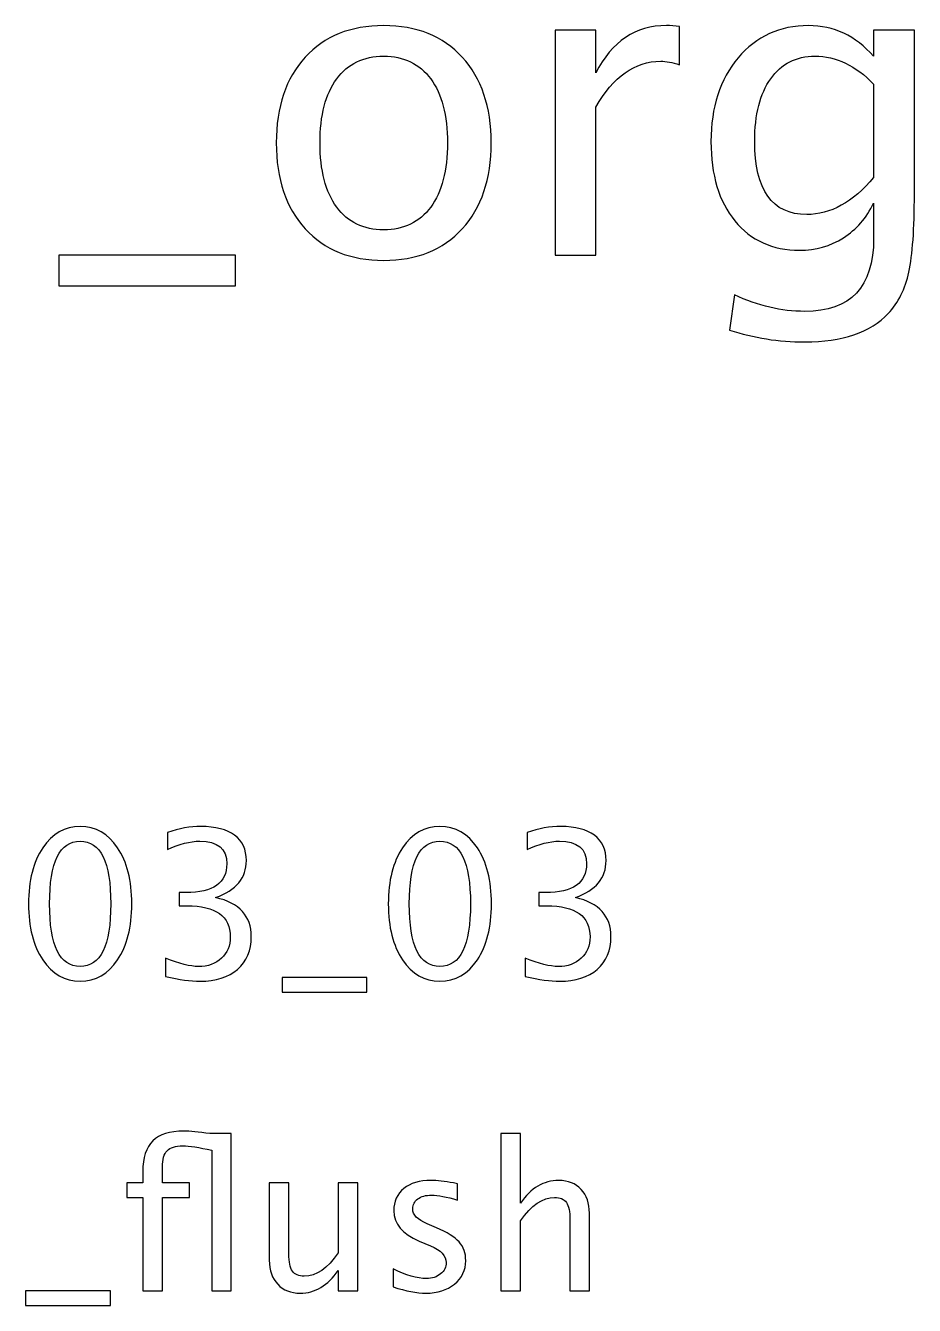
# Model space of a CAD drawing. Header units: centimetres. Extents: x -34.9 to 34.8, y -12.8 to 28.7.
# Drawn here: x -16.45 to -10.92, y 20.13 to 28.1 of the extents above; entities that cross this region are included whole.
import ezdxf

# ---------------------------------------------------------------- set-up
doc = ezdxf.new("R2010")
doc.units = ezdxf.units.CM
doc.header["$MEASUREMENT"] = 0
doc.layers.add('Layer 1', color=7, linetype='Continuous')

msp = doc.modelspace()

# ---------------------------------------------------------------- linework, layer by layer
at = {"layer": 'Layer 1'}
for points, knots in [([(-14.22263, 26.63869), (-14.42856, 26.63869), (-14.59172, 26.70439), (-14.71167, 26.8358), (-14.71167, 26.8358), (-14.83205, 26.96721), (-14.89203, 27.14581), (-14.89203, 27.37114), (-14.89203, 27.37114), (-14.89203, 27.59604), (-14.83205, 27.77419), (-14.71167, 27.90516), (-14.71167, 27.90516), (-14.59172, 28.03613), (-14.42856, 28.10183), (-14.22263, 28.10183), (-14.22263, 28.10183), (-14.0167, 28.10183), (-13.85354, 28.03613), (-13.73359, 27.90516), (-13.73359, 27.90516), (-13.61321, 27.77419), (-13.55324, 27.59604), (-13.55324, 27.37114), (-13.55324, 27.37114), (-13.55324, 27.14581), (-13.61321, 26.96721), (-13.73359, 26.8358), (-13.73359, 26.8358), (-13.85354, 26.70439), (-14.0167, 26.63869), (-14.22263, 26.63869)], [0, 0, 0, 0, 0.1111111, 0.1111111, 0.1111111, 0.1111111, 0.2222222, 0.2222222, 0.2222222, 0.2222222, 0.3333333, 0.3333333, 0.3333333, 0.3333333, 0.4444444, 0.4444444, 0.4444444, 0.4444444, 0.5555556, 0.5555556, 0.5555556, 0.5555556, 0.6666667, 0.6666667, 0.6666667, 0.6666667, 0.7777778, 0.7777778, 0.7777778, 0.7777778, 1, 1, 1, 1]), ([(-13.15548, 26.67044), (-13.15548, 26.67044), (-13.15548, 28.07273), (-13.15548, 28.07273), (-13.15548, 28.07273), (-13.15548, 28.07273), (-12.90148, 28.07273), (-12.90148, 28.07273), (-12.90148, 28.07273), (-12.90148, 28.07273), (-12.90148, 27.80771), (-12.90148, 27.80771), (-12.90148, 27.80771), (-12.8005, 28.00394), (-12.6541, 28.10183), (-12.46183, 28.10183), (-12.46183, 28.10183), (-12.43581, 28.10183), (-12.40847, 28.09963), (-12.38025, 28.09522), (-12.38025, 28.09522), (-12.38025, 28.09522), (-12.38025, 27.85754), (-12.38025, 27.85754), (-12.38025, 27.85754), (-12.42435, 27.87209), (-12.46315, 27.87958), (-12.49667, 27.87958), (-12.49667, 27.87958), (-12.65806, 27.87958), (-12.793, 27.78433), (-12.90148, 27.59339), (-12.90148, 27.59339), (-12.90148, 27.59339), (-12.90148, 26.67044), (-12.90148, 26.67044), (-12.90148, 26.67044), (-12.90148, 26.67044), (-13.15548, 26.67044), (-13.15548, 26.67044)], [0, 0, 0, 0, 0.0909091, 0.0909091, 0.0909091, 0.0909091, 0.1818182, 0.1818182, 0.1818182, 0.1818182, 0.2727273, 0.2727273, 0.2727273, 0.2727273, 0.3636364, 0.3636364, 0.3636364, 0.3636364, 0.4545455, 0.4545455, 0.4545455, 0.4545455, 0.5454545, 0.5454545, 0.5454545, 0.5454545, 0.6363636, 0.6363636, 0.6363636, 0.6363636, 0.7272727, 0.7272727, 0.7272727, 0.7272727, 0.8181818, 0.8181818, 0.8181818, 0.8181818, 1, 1, 1, 1]), ([(-12.0676, 26.20477), (-12.0676, 26.20477), (-12.03761, 26.42438), (-12.03761, 26.42438), (-12.03761, 26.42438), (-11.89033, 26.35559), (-11.74437, 26.32119), (-11.60017, 26.32119), (-11.60017, 26.32119), (-11.31398, 26.32119), (-11.17066, 26.47288), (-11.17066, 26.77583), (-11.17066, 26.77583), (-11.17066, 26.77583), (-11.17066, 26.99632), (-11.17066, 26.99632), (-11.17066, 26.99632), (-11.21476, 26.90327), (-11.27738, 26.83139), (-11.35896, 26.7798), (-11.35896, 26.7798), (-11.44054, 26.72821), (-11.53138, 26.70219), (-11.63148, 26.70219), (-11.63148, 26.70219), (-11.80125, 26.70219), (-11.93575, 26.76304), (-12.03497, 26.88475), (-12.03497, 26.88475), (-12.13419, 27.00646), (-12.18402, 27.17138), (-12.18402, 27.37952), (-12.18402, 27.37952), (-12.18402, 27.59251), (-12.12757, 27.76625), (-12.01468, 27.90075), (-12.01468, 27.90075), (-11.90135, 28.03481), (-11.75539, 28.10183), (-11.57592, 28.10183), (-11.57592, 28.10183), (-11.41893, 28.10183), (-11.28355, 28.03833), (-11.17066, 27.91089), (-11.17066, 27.91089), (-11.17066, 27.91089), (-11.17066, 28.07273), (-11.17066, 28.07273), (-11.17066, 28.07273), (-11.17066, 28.07273), (-10.91666, 28.07273), (-10.91666, 28.07273), (-10.91666, 28.07273), (-10.91666, 28.07273), (-10.91666, 27.0532), (-10.91666, 27.0532), (-10.91666, 27.0532), (-10.91666, 26.83404), (-10.92813, 26.67176), (-10.95106, 26.56637), (-10.95106, 26.56637), (-10.97355, 26.46098), (-11.01676, 26.37455), (-11.07938, 26.30752), (-11.07938, 26.30752), (-11.19051, 26.18978), (-11.36425, 26.13069), (-11.60017, 26.13069), (-11.60017, 26.13069), (-11.76201, 26.13069), (-11.91767, 26.15539), (-12.0676, 26.20477)], [0, 0, 0, 0, 0.0526316, 0.0526316, 0.0526316, 0.0526316, 0.1052632, 0.1052632, 0.1052632, 0.1052632, 0.1578947, 0.1578947, 0.1578947, 0.1578947, 0.2105263, 0.2105263, 0.2105263, 0.2105263, 0.2631579, 0.2631579, 0.2631579, 0.2631579, 0.3157895, 0.3157895, 0.3157895, 0.3157895, 0.3684211, 0.3684211, 0.3684211, 0.3684211, 0.4210526, 0.4210526, 0.4210526, 0.4210526, 0.4736842, 0.4736842, 0.4736842, 0.4736842, 0.5263158, 0.5263158, 0.5263158, 0.5263158, 0.5789474, 0.5789474, 0.5789474, 0.5789474, 0.6315789, 0.6315789, 0.6315789, 0.6315789, 0.6842105, 0.6842105, 0.6842105, 0.6842105, 0.7368421, 0.7368421, 0.7368421, 0.7368421, 0.7894737, 0.7894737, 0.7894737, 0.7894737, 0.8421053, 0.8421053, 0.8421053, 0.8421053, 0.8947368, 0.8947368, 0.8947368, 0.8947368, 1, 1, 1, 1]), ([(-14.22307, 26.82919), (-14.09739, 26.82919), (-13.9995, 26.87637), (-13.92983, 26.97118), (-13.92983, 26.97118), (-13.86059, 27.06555), (-13.82576, 27.19917), (-13.82576, 27.37114), (-13.82576, 27.37114), (-13.82576, 27.54268), (-13.86059, 27.67586), (-13.92983, 27.77022), (-13.92983, 27.77022), (-13.9995, 27.86415), (-14.09739, 27.91133), (-14.22307, 27.91133), (-14.22307, 27.91133), (-14.34919, 27.91133), (-14.44708, 27.86415), (-14.51588, 27.77022), (-14.51588, 27.77022), (-14.58511, 27.67586), (-14.6195, 27.54268), (-14.6195, 27.37114), (-14.6195, 27.37114), (-14.6195, 27.19917), (-14.58511, 27.06555), (-14.51588, 26.97118), (-14.51588, 26.97118), (-14.44708, 26.87637), (-14.34919, 26.82919), (-14.22307, 26.82919)], [0, 0, 0, 0, 0.1111111, 0.1111111, 0.1111111, 0.1111111, 0.2222222, 0.2222222, 0.2222222, 0.2222222, 0.3333333, 0.3333333, 0.3333333, 0.3333333, 0.4444444, 0.4444444, 0.4444444, 0.4444444, 0.5555556, 0.5555556, 0.5555556, 0.5555556, 0.6666667, 0.6666667, 0.6666667, 0.6666667, 0.7777778, 0.7777778, 0.7777778, 0.7777778, 1, 1, 1, 1]), ([(-11.17066, 27.15551), (-11.17066, 27.15551), (-11.17066, 27.73715), (-11.17066, 27.73715), (-11.17066, 27.73715), (-11.28267, 27.85313), (-11.40482, 27.91133), (-11.53667, 27.91133), (-11.53667, 27.91133), (-11.65397, 27.91133), (-11.74569, 27.86459), (-11.81184, 27.77066), (-11.81184, 27.77066), (-11.87842, 27.67718), (-11.91149, 27.54709), (-11.91149, 27.38129), (-11.91149, 27.38129), (-11.91149, 27.07657), (-11.80346, 26.92444), (-11.58694, 26.92444), (-11.58694, 26.92444), (-11.43966, 26.92444), (-11.30075, 27.00161), (-11.17066, 27.15551)], [0, 0, 0, 0, 0.1428571, 0.1428571, 0.1428571, 0.1428571, 0.2857143, 0.2857143, 0.2857143, 0.2857143, 0.4285714, 0.4285714, 0.4285714, 0.4285714, 0.5714286, 0.5714286, 0.5714286, 0.5714286, 0.7142857, 0.7142857, 0.7142857, 0.7142857, 1, 1, 1, 1]), ([(-16.24669, 26.47994), (-16.24669, 26.47994), (-16.24669, 26.67044), (-16.24669, 26.67044), (-16.24669, 26.67044), (-16.24669, 26.67044), (-15.14602, 26.67044), (-15.14602, 26.67044), (-15.14602, 26.67044), (-15.14602, 26.67044), (-15.14602, 26.47994), (-15.14602, 26.47994), (-15.14602, 26.47994), (-15.14602, 26.47994), (-16.24669, 26.47994), (-16.24669, 26.47994)], [0, 0, 0, 0, 0.2, 0.2, 0.2, 0.2, 0.4, 0.4, 0.4, 0.4, 0.6, 0.6, 0.6, 0.6, 1, 1, 1, 1]), ([(-16.1139, 22.14758), (-16.21021, 22.14758), (-16.28789, 22.19182), (-16.34673, 22.28008), (-16.34673, 22.28008), (-16.40579, 22.36835), (-16.43521, 22.48477), (-16.43521, 22.62955), (-16.43521, 22.62955), (-16.43521, 22.77433), (-16.40579, 22.89074), (-16.34673, 22.97901), (-16.34673, 22.97901), (-16.28789, 23.06727), (-16.21021, 23.11151), (-16.1139, 23.11151), (-16.1139, 23.11151), (-16.01717, 23.11151), (-15.93949, 23.06748), (-15.88064, 22.97943), (-15.88064, 22.97943), (-15.82201, 22.89138), (-15.79259, 22.77475), (-15.79259, 22.62955), (-15.79259, 22.62955), (-15.79259, 22.48477), (-15.82201, 22.36835), (-15.88064, 22.28008), (-15.88064, 22.28008), (-15.93949, 22.19182), (-16.01717, 22.14758), (-16.1139, 22.14758)], [0, 0, 0, 0, 0.1111111, 0.1111111, 0.1111111, 0.1111111, 0.2222222, 0.2222222, 0.2222222, 0.2222222, 0.3333333, 0.3333333, 0.3333333, 0.3333333, 0.4444444, 0.4444444, 0.4444444, 0.4444444, 0.5555556, 0.5555556, 0.5555556, 0.5555556, 0.6666667, 0.6666667, 0.6666667, 0.6666667, 0.7777778, 0.7777778, 0.7777778, 0.7777778, 1, 1, 1, 1]), ([(-15.58262, 22.17679), (-15.58262, 22.17679), (-15.58262, 22.29109), (-15.58262, 22.29109), (-15.58262, 22.29109), (-15.49541, 22.25638), (-15.42704, 22.23902), (-15.37688, 22.23902), (-15.37688, 22.23902), (-15.31782, 22.23902), (-15.2702, 22.25595), (-15.23358, 22.29003), (-15.23358, 22.29003), (-15.19696, 22.32411), (-15.17876, 22.36856), (-15.17876, 22.42317), (-15.17876, 22.42317), (-15.17876, 22.55271), (-15.26893, 22.61748), (-15.44927, 22.61748), (-15.44927, 22.61748), (-15.44927, 22.61748), (-15.49753, 22.61748), (-15.49753, 22.61748), (-15.49753, 22.61748), (-15.49753, 22.61748), (-15.49753, 22.6994), (-15.49753, 22.6994), (-15.49753, 22.6994), (-15.49753, 22.6994), (-15.45477, 22.70003), (-15.45477, 22.70003), (-15.45477, 22.70003), (-15.28523, 22.70003), (-15.20035, 22.75972), (-15.20035, 22.87931), (-15.20035, 22.87931), (-15.20035, 22.97308), (-15.25665, 23.02007), (-15.36905, 23.02007), (-15.36905, 23.02007), (-15.42937, 23.02007), (-15.49626, 23.00271), (-15.56992, 22.968), (-15.56992, 22.968), (-15.56992, 22.968), (-15.56992, 23.07468), (-15.56992, 23.07468), (-15.56992, 23.07468), (-15.49774, 23.09923), (-15.4281, 23.11151), (-15.36122, 23.11151), (-15.36122, 23.11151), (-15.2702, 23.11151), (-15.20014, 23.09331), (-15.15145, 23.0569), (-15.15145, 23.0569), (-15.10277, 23.02071), (-15.07843, 22.968), (-15.07843, 22.899), (-15.07843, 22.899), (-15.07843, 22.79126), (-15.14214, 22.71442), (-15.26978, 22.6687), (-15.26978, 22.6687), (-15.12182, 22.6342), (-15.04795, 22.55313), (-15.04795, 22.42508), (-15.04795, 22.42508), (-15.04795, 22.33872), (-15.07652, 22.27077), (-15.13346, 22.22145), (-15.13346, 22.22145), (-15.1904, 22.17213), (-15.26872, 22.14758), (-15.3682, 22.14758), (-15.3682, 22.14758), (-15.42493, 22.14758), (-15.49626, 22.15732), (-15.58262, 22.17679)], [0, 0, 0, 0, 0.047619, 0.047619, 0.047619, 0.047619, 0.0952381, 0.0952381, 0.0952381, 0.0952381, 0.1428571, 0.1428571, 0.1428571, 0.1428571, 0.1904762, 0.1904762, 0.1904762, 0.1904762, 0.2380952, 0.2380952, 0.2380952, 0.2380952, 0.2857143, 0.2857143, 0.2857143, 0.2857143, 0.3333333, 0.3333333, 0.3333333, 0.3333333, 0.3809524, 0.3809524, 0.3809524, 0.3809524, 0.4285714, 0.4285714, 0.4285714, 0.4285714, 0.4761905, 0.4761905, 0.4761905, 0.4761905, 0.5238095, 0.5238095, 0.5238095, 0.5238095, 0.5714286, 0.5714286, 0.5714286, 0.5714286, 0.6190476, 0.6190476, 0.6190476, 0.6190476, 0.6666667, 0.6666667, 0.6666667, 0.6666667, 0.7142857, 0.7142857, 0.7142857, 0.7142857, 0.7619048, 0.7619048, 0.7619048, 0.7619048, 0.8095238, 0.8095238, 0.8095238, 0.8095238, 0.8571429, 0.8571429, 0.8571429, 0.8571429, 0.9047619, 0.9047619, 0.9047619, 0.9047619, 1, 1, 1, 1]), ([(-13.87278, 22.14758), (-13.96909, 22.14758), (-14.04677, 22.19182), (-14.10561, 22.28008), (-14.10561, 22.28008), (-14.16467, 22.36835), (-14.19409, 22.48477), (-14.19409, 22.62955), (-14.19409, 22.62955), (-14.19409, 22.77433), (-14.16467, 22.89074), (-14.10561, 22.97901), (-14.10561, 22.97901), (-14.04677, 23.06727), (-13.96909, 23.11151), (-13.87278, 23.11151), (-13.87278, 23.11151), (-13.77605, 23.11151), (-13.69837, 23.06748), (-13.63952, 22.97943), (-13.63952, 22.97943), (-13.58089, 22.89138), (-13.55147, 22.77475), (-13.55147, 22.62955), (-13.55147, 22.62955), (-13.55147, 22.48477), (-13.58089, 22.36835), (-13.63952, 22.28008), (-13.63952, 22.28008), (-13.69837, 22.19182), (-13.77605, 22.14758), (-13.87278, 22.14758)], [0, 0, 0, 0, 0.1111111, 0.1111111, 0.1111111, 0.1111111, 0.2222222, 0.2222222, 0.2222222, 0.2222222, 0.3333333, 0.3333333, 0.3333333, 0.3333333, 0.4444444, 0.4444444, 0.4444444, 0.4444444, 0.5555556, 0.5555556, 0.5555556, 0.5555556, 0.6666667, 0.6666667, 0.6666667, 0.6666667, 0.7777778, 0.7777778, 0.7777778, 0.7777778, 1, 1, 1, 1]), ([(-13.3415, 22.17679), (-13.3415, 22.17679), (-13.3415, 22.29109), (-13.3415, 22.29109), (-13.3415, 22.29109), (-13.25429, 22.25638), (-13.18592, 22.23902), (-13.13576, 22.23902), (-13.13576, 22.23902), (-13.0767, 22.23902), (-13.02908, 22.25595), (-12.99246, 22.29003), (-12.99246, 22.29003), (-12.95584, 22.32411), (-12.93764, 22.36856), (-12.93764, 22.42317), (-12.93764, 22.42317), (-12.93764, 22.55271), (-13.02781, 22.61748), (-13.20815, 22.61748), (-13.20815, 22.61748), (-13.20815, 22.61748), (-13.25641, 22.61748), (-13.25641, 22.61748), (-13.25641, 22.61748), (-13.25641, 22.61748), (-13.25641, 22.6994), (-13.25641, 22.6994), (-13.25641, 22.6994), (-13.25641, 22.6994), (-13.21365, 22.70003), (-13.21365, 22.70003), (-13.21365, 22.70003), (-13.04411, 22.70003), (-12.95923, 22.75972), (-12.95923, 22.87931), (-12.95923, 22.87931), (-12.95923, 22.97308), (-13.01553, 23.02007), (-13.12793, 23.02007), (-13.12793, 23.02007), (-13.18825, 23.02007), (-13.25514, 23.00271), (-13.3288, 22.968), (-13.3288, 22.968), (-13.3288, 22.968), (-13.3288, 23.07468), (-13.3288, 23.07468), (-13.3288, 23.07468), (-13.25662, 23.09923), (-13.18698, 23.11151), (-13.1201, 23.11151), (-13.1201, 23.11151), (-13.02908, 23.11151), (-12.95902, 23.09331), (-12.91033, 23.0569), (-12.91033, 23.0569), (-12.86165, 23.02071), (-12.83731, 22.968), (-12.83731, 22.899), (-12.83731, 22.899), (-12.83731, 22.79126), (-12.90102, 22.71442), (-13.02866, 22.6687), (-13.02866, 22.6687), (-12.8807, 22.6342), (-12.80683, 22.55313), (-12.80683, 22.42508), (-12.80683, 22.42508), (-12.80683, 22.33872), (-12.8354, 22.27077), (-12.89234, 22.22145), (-12.89234, 22.22145), (-12.94928, 22.17213), (-13.0276, 22.14758), (-13.12708, 22.14758), (-13.12708, 22.14758), (-13.18381, 22.14758), (-13.25514, 22.15732), (-13.3415, 22.17679)], [0, 0, 0, 0, 0.047619, 0.047619, 0.047619, 0.047619, 0.0952381, 0.0952381, 0.0952381, 0.0952381, 0.1428571, 0.1428571, 0.1428571, 0.1428571, 0.1904762, 0.1904762, 0.1904762, 0.1904762, 0.2380952, 0.2380952, 0.2380952, 0.2380952, 0.2857143, 0.2857143, 0.2857143, 0.2857143, 0.3333333, 0.3333333, 0.3333333, 0.3333333, 0.3809524, 0.3809524, 0.3809524, 0.3809524, 0.4285714, 0.4285714, 0.4285714, 0.4285714, 0.4761905, 0.4761905, 0.4761905, 0.4761905, 0.5238095, 0.5238095, 0.5238095, 0.5238095, 0.5714286, 0.5714286, 0.5714286, 0.5714286, 0.6190476, 0.6190476, 0.6190476, 0.6190476, 0.6666667, 0.6666667, 0.6666667, 0.6666667, 0.7142857, 0.7142857, 0.7142857, 0.7142857, 0.7619048, 0.7619048, 0.7619048, 0.7619048, 0.8095238, 0.8095238, 0.8095238, 0.8095238, 0.8571429, 0.8571429, 0.8571429, 0.8571429, 0.9047619, 0.9047619, 0.9047619, 0.9047619, 1, 1, 1, 1]), ([(-16.11411, 22.23902), (-15.9869, 22.23902), (-15.9234, 22.3692), (-15.9234, 22.62955), (-15.9234, 22.62955), (-15.9234, 22.8899), (-15.9869, 23.02007), (-16.11411, 23.02007), (-16.11411, 23.02007), (-16.2409, 23.02007), (-16.3044, 22.8899), (-16.3044, 22.62955), (-16.3044, 22.62955), (-16.3044, 22.3692), (-16.2409, 22.23902), (-16.11411, 22.23902)], [0, 0, 0, 0, 0.2, 0.2, 0.2, 0.2, 0.4, 0.4, 0.4, 0.4, 0.6, 0.6, 0.6, 0.6, 1, 1, 1, 1]), ([(-13.87299, 22.23902), (-13.74578, 22.23902), (-13.68228, 22.3692), (-13.68228, 22.62955), (-13.68228, 22.62955), (-13.68228, 22.8899), (-13.74578, 23.02007), (-13.87299, 23.02007), (-13.87299, 23.02007), (-13.99978, 23.02007), (-14.06328, 22.8899), (-14.06328, 22.62955), (-14.06328, 22.62955), (-14.06328, 22.3692), (-13.99978, 22.23902), (-13.87299, 22.23902)], [0, 0, 0, 0, 0.2, 0.2, 0.2, 0.2, 0.4, 0.4, 0.4, 0.4, 0.6, 0.6, 0.6, 0.6, 1, 1, 1, 1]), ([(-14.85576, 22.079), (-14.85576, 22.079), (-14.85576, 22.17044), (-14.85576, 22.17044), (-14.85576, 22.17044), (-14.85576, 22.17044), (-14.32744, 22.17044), (-14.32744, 22.17044), (-14.32744, 22.17044), (-14.32744, 22.17044), (-14.32744, 22.079), (-14.32744, 22.079), (-14.32744, 22.079), (-14.32744, 22.079), (-14.85576, 22.079), (-14.85576, 22.079)], [0, 0, 0, 0, 0.2, 0.2, 0.2, 0.2, 0.4, 0.4, 0.4, 0.4, 0.6, 0.6, 0.6, 0.6, 1, 1, 1, 1]), ([(-15.72359, 20.21887), (-15.72359, 20.21887), (-15.72359, 20.80053), (-15.72359, 20.80053), (-15.72359, 20.80053), (-15.72359, 20.80053), (-15.82286, 20.80053), (-15.82286, 20.80053), (-15.82286, 20.80053), (-15.82286, 20.80053), (-15.82286, 20.89197), (-15.82286, 20.89197), (-15.82286, 20.89197), (-15.82286, 20.89197), (-15.72359, 20.89197), (-15.72359, 20.89197), (-15.72359, 20.89197), (-15.72359, 20.89197), (-15.72359, 20.96076), (-15.72359, 20.96076), (-15.72359, 20.96076), (-15.72359, 21.04776), (-15.70285, 21.11147), (-15.66157, 21.15211), (-15.66157, 21.15211), (-15.6203, 21.19296), (-15.55574, 21.21328), (-15.46811, 21.21328), (-15.46811, 21.21328), (-15.43022, 21.21328), (-15.37603, 21.2082), (-15.30576, 21.19804), (-15.30576, 21.19804), (-15.30576, 21.19804), (-15.17241, 21.19804), (-15.17241, 21.19804), (-15.17241, 21.19804), (-15.17241, 21.19804), (-15.17241, 20.21887), (-15.17241, 20.21887), (-15.17241, 20.21887), (-15.17241, 20.21887), (-15.29433, 20.21887), (-15.29433, 20.21887), (-15.29433, 20.21887), (-15.29433, 20.21887), (-15.29433, 21.0939), (-15.29433, 21.0939), (-15.29433, 21.0939), (-15.37328, 21.11253), (-15.43361, 21.12184), (-15.47509, 21.12184), (-15.47509, 21.12184), (-15.52039, 21.12184), (-15.55277, 21.11168), (-15.57246, 21.09136), (-15.57246, 21.09136), (-15.59193, 21.07104), (-15.60167, 21.03717), (-15.60167, 20.98955), (-15.60167, 20.98955), (-15.60167, 20.98955), (-15.60167, 20.89197), (-15.60167, 20.89197), (-15.60167, 20.89197), (-15.60167, 20.89197), (-15.43276, 20.89197), (-15.43276, 20.89197), (-15.43276, 20.89197), (-15.43276, 20.89197), (-15.43276, 20.80053), (-15.43276, 20.80053), (-15.43276, 20.80053), (-15.43276, 20.80053), (-15.60167, 20.80053), (-15.60167, 20.80053), (-15.60167, 20.80053), (-15.60167, 20.80053), (-15.60167, 20.21887), (-15.60167, 20.21887), (-15.60167, 20.21887), (-15.60167, 20.21887), (-15.72359, 20.21887), (-15.72359, 20.21887)], [0, 0, 0, 0, 0.0454545, 0.0454545, 0.0454545, 0.0454545, 0.0909091, 0.0909091, 0.0909091, 0.0909091, 0.1363636, 0.1363636, 0.1363636, 0.1363636, 0.1818182, 0.1818182, 0.1818182, 0.1818182, 0.2272727, 0.2272727, 0.2272727, 0.2272727, 0.2727273, 0.2727273, 0.2727273, 0.2727273, 0.3181818, 0.3181818, 0.3181818, 0.3181818, 0.3636364, 0.3636364, 0.3636364, 0.3636364, 0.4090909, 0.4090909, 0.4090909, 0.4090909, 0.4545455, 0.4545455, 0.4545455, 0.4545455, 0.5, 0.5, 0.5, 0.5, 0.5454545, 0.5454545, 0.5454545, 0.5454545, 0.5909091, 0.5909091, 0.5909091, 0.5909091, 0.6363636, 0.6363636, 0.6363636, 0.6363636, 0.6818182, 0.6818182, 0.6818182, 0.6818182, 0.7272727, 0.7272727, 0.7272727, 0.7272727, 0.7727273, 0.7727273, 0.7727273, 0.7727273, 0.8181818, 0.8181818, 0.8181818, 0.8181818, 0.8636364, 0.8636364, 0.8636364, 0.8636364, 0.9090909, 0.9090909, 0.9090909, 0.9090909, 1, 1, 1, 1]), ([(-13.49219, 20.21887), (-13.49219, 20.21887), (-13.49219, 21.19804), (-13.49219, 21.19804), (-13.49219, 21.19804), (-13.49219, 21.19804), (-13.37027, 21.19804), (-13.37027, 21.19804), (-13.37027, 21.19804), (-13.37027, 21.19804), (-13.37027, 20.76476), (-13.37027, 20.76476), (-13.37027, 20.76476), (-13.30571, 20.85895), (-13.22655, 20.90594), (-13.13299, 20.90594), (-13.13299, 20.90594), (-13.07415, 20.90594), (-13.02737, 20.88753), (-12.99287, 20.85048), (-12.99287, 20.85048), (-12.95837, 20.81365), (-12.94101, 20.76391), (-12.94101, 20.70168), (-12.94101, 20.70168), (-12.94101, 20.70168), (-12.94101, 20.21887), (-12.94101, 20.21887), (-12.94101, 20.21887), (-12.94101, 20.21887), (-13.06293, 20.21887), (-13.06293, 20.21887), (-13.06293, 20.21887), (-13.06293, 20.21887), (-13.06293, 20.66189), (-13.06293, 20.66189), (-13.06293, 20.66189), (-13.06293, 20.71184), (-13.07034, 20.7474), (-13.08494, 20.76857), (-13.08494, 20.76857), (-13.09976, 20.78995), (-13.1241, 20.80053), (-13.15818, 20.80053), (-13.15818, 20.80053), (-13.23311, 20.80053), (-13.30381, 20.75164), (-13.37027, 20.65385), (-13.37027, 20.65385), (-13.37027, 20.65385), (-13.37027, 20.21887), (-13.37027, 20.21887), (-13.37027, 20.21887), (-13.37027, 20.21887), (-13.49219, 20.21887), (-13.49219, 20.21887)], [0, 0, 0, 0, 0.0666667, 0.0666667, 0.0666667, 0.0666667, 0.1333333, 0.1333333, 0.1333333, 0.1333333, 0.2, 0.2, 0.2, 0.2, 0.2666667, 0.2666667, 0.2666667, 0.2666667, 0.3333333, 0.3333333, 0.3333333, 0.3333333, 0.4, 0.4, 0.4, 0.4, 0.4666667, 0.4666667, 0.4666667, 0.4666667, 0.5333333, 0.5333333, 0.5333333, 0.5333333, 0.6, 0.6, 0.6, 0.6, 0.6666667, 0.6666667, 0.6666667, 0.6666667, 0.7333333, 0.7333333, 0.7333333, 0.7333333, 0.8, 0.8, 0.8, 0.8, 0.8666667, 0.8666667, 0.8666667, 0.8666667, 1, 1, 1, 1]), ([(-14.16381, 20.243), (-14.16381, 20.243), (-14.16381, 20.35476), (-14.16381, 20.35476), (-14.16381, 20.35476), (-14.08401, 20.31497), (-14.0148, 20.29507), (-13.95574, 20.29507), (-13.95574, 20.29507), (-13.9206, 20.29507), (-13.89139, 20.3046), (-13.86832, 20.32365), (-13.86832, 20.32365), (-13.84525, 20.34248), (-13.83361, 20.36619), (-13.83361, 20.39477), (-13.83361, 20.39477), (-13.83361, 20.43646), (-13.86599, 20.47097), (-13.93076, 20.49827), (-13.93076, 20.49827), (-13.93076, 20.49827), (-14.0021, 20.52854), (-14.0021, 20.52854), (-14.0021, 20.52854), (-14.10729, 20.57214), (-14.16, 20.63522), (-14.16, 20.71713), (-14.16, 20.71713), (-14.16, 20.77577), (-14.13926, 20.82191), (-14.09777, 20.85556), (-14.09777, 20.85556), (-14.05628, 20.88922), (-13.99934, 20.90594), (-13.92717, 20.90594), (-13.92717, 20.90594), (-13.8897, 20.90594), (-13.84313, 20.90086), (-13.78789, 20.89049), (-13.78789, 20.89049), (-13.78789, 20.89049), (-13.76249, 20.88562), (-13.76249, 20.88562), (-13.76249, 20.88562), (-13.76249, 20.88562), (-13.76249, 20.78402), (-13.76249, 20.78402), (-13.76249, 20.78402), (-13.83043, 20.80434), (-13.88462, 20.8145), (-13.92505, 20.8145), (-13.92505, 20.8145), (-13.96061, 20.8145), (-13.98876, 20.80667), (-14.01014, 20.79122), (-14.01014, 20.79122), (-14.03131, 20.77577), (-14.04189, 20.75502), (-14.04189, 20.72899), (-14.04189, 20.72899), (-14.04189, 20.69237), (-14.01226, 20.66125), (-13.95278, 20.63607), (-13.95278, 20.63607), (-13.95278, 20.63607), (-13.89415, 20.6113), (-13.89415, 20.6113), (-13.89415, 20.6113), (-13.82768, 20.58336), (-13.78069, 20.55373), (-13.75318, 20.52261), (-13.75318, 20.52261), (-13.72545, 20.4915), (-13.71169, 20.45255), (-13.71169, 20.40598), (-13.71169, 20.40598), (-13.71169, 20.34693), (-13.73497, 20.29846), (-13.78175, 20.26057), (-13.78175, 20.26057), (-13.82832, 20.22268), (-13.88801, 20.20363), (-13.96061, 20.20363), (-13.96061, 20.20363), (-14.01649, 20.20363), (-14.08401, 20.21675), (-14.16381, 20.243)], [0, 0, 0, 0, 0.0434783, 0.0434783, 0.0434783, 0.0434783, 0.0869565, 0.0869565, 0.0869565, 0.0869565, 0.1304348, 0.1304348, 0.1304348, 0.1304348, 0.173913, 0.173913, 0.173913, 0.173913, 0.2173913, 0.2173913, 0.2173913, 0.2173913, 0.2608696, 0.2608696, 0.2608696, 0.2608696, 0.3043478, 0.3043478, 0.3043478, 0.3043478, 0.3478261, 0.3478261, 0.3478261, 0.3478261, 0.3913043, 0.3913043, 0.3913043, 0.3913043, 0.4347826, 0.4347826, 0.4347826, 0.4347826, 0.4782609, 0.4782609, 0.4782609, 0.4782609, 0.5217391, 0.5217391, 0.5217391, 0.5217391, 0.5652174, 0.5652174, 0.5652174, 0.5652174, 0.6086957, 0.6086957, 0.6086957, 0.6086957, 0.6521739, 0.6521739, 0.6521739, 0.6521739, 0.6956522, 0.6956522, 0.6956522, 0.6956522, 0.7391304, 0.7391304, 0.7391304, 0.7391304, 0.7826087, 0.7826087, 0.7826087, 0.7826087, 0.826087, 0.826087, 0.826087, 0.826087, 0.8695652, 0.8695652, 0.8695652, 0.8695652, 0.9130435, 0.9130435, 0.9130435, 0.9130435, 1, 1, 1, 1]), ([(-14.50629, 20.21887), (-14.50629, 20.21887), (-14.50629, 20.34545), (-14.50629, 20.34545), (-14.50629, 20.34545), (-14.57127, 20.25083), (-14.65022, 20.20363), (-14.74293, 20.20363), (-14.74293, 20.20363), (-14.80178, 20.20363), (-14.84855, 20.22205), (-14.88327, 20.25909), (-14.88327, 20.25909), (-14.91819, 20.29613), (-14.93555, 20.34587), (-14.93555, 20.40874), (-14.93555, 20.40874), (-14.93555, 20.40874), (-14.93555, 20.89197), (-14.93555, 20.89197), (-14.93555, 20.89197), (-14.93555, 20.89197), (-14.81363, 20.89197), (-14.81363, 20.89197), (-14.81363, 20.89197), (-14.81363, 20.89197), (-14.81363, 20.44853), (-14.81363, 20.44853), (-14.81363, 20.44853), (-14.81363, 20.39794), (-14.80622, 20.36217), (-14.79162, 20.341), (-14.79162, 20.341), (-14.7768, 20.31962), (-14.75225, 20.30904), (-14.71774, 20.30904), (-14.71774, 20.30904), (-14.64324, 20.30904), (-14.57254, 20.35794), (-14.50629, 20.45594), (-14.50629, 20.45594), (-14.50629, 20.45594), (-14.50629, 20.89197), (-14.50629, 20.89197), (-14.50629, 20.89197), (-14.50629, 20.89197), (-14.38437, 20.89197), (-14.38437, 20.89197), (-14.38437, 20.89197), (-14.38437, 20.89197), (-14.38437, 20.21887), (-14.38437, 20.21887), (-14.38437, 20.21887), (-14.38437, 20.21887), (-14.50629, 20.21887), (-14.50629, 20.21887)], [0, 0, 0, 0, 0.0666667, 0.0666667, 0.0666667, 0.0666667, 0.1333333, 0.1333333, 0.1333333, 0.1333333, 0.2, 0.2, 0.2, 0.2, 0.2666667, 0.2666667, 0.2666667, 0.2666667, 0.3333333, 0.3333333, 0.3333333, 0.3333333, 0.4, 0.4, 0.4, 0.4, 0.4666667, 0.4666667, 0.4666667, 0.4666667, 0.5333333, 0.5333333, 0.5333333, 0.5333333, 0.6, 0.6, 0.6, 0.6, 0.6666667, 0.6666667, 0.6666667, 0.6666667, 0.7333333, 0.7333333, 0.7333333, 0.7333333, 0.8, 0.8, 0.8, 0.8, 0.8666667, 0.8666667, 0.8666667, 0.8666667, 1, 1, 1, 1]), ([(-16.45384, 20.12743), (-16.45384, 20.12743), (-16.45384, 20.21887), (-16.45384, 20.21887), (-16.45384, 20.21887), (-16.45384, 20.21887), (-15.92552, 20.21887), (-15.92552, 20.21887), (-15.92552, 20.21887), (-15.92552, 20.21887), (-15.92552, 20.12743), (-15.92552, 20.12743), (-15.92552, 20.12743), (-15.92552, 20.12743), (-16.45384, 20.12743), (-16.45384, 20.12743)], [0, 0, 0, 0, 0.2, 0.2, 0.2, 0.2, 0.4, 0.4, 0.4, 0.4, 0.6, 0.6, 0.6, 0.6, 1, 1, 1, 1])]:
    msp.add_open_spline(points, degree=3, knots=knots, dxfattribs=at)

doc.saveas('drawing.dxf')
